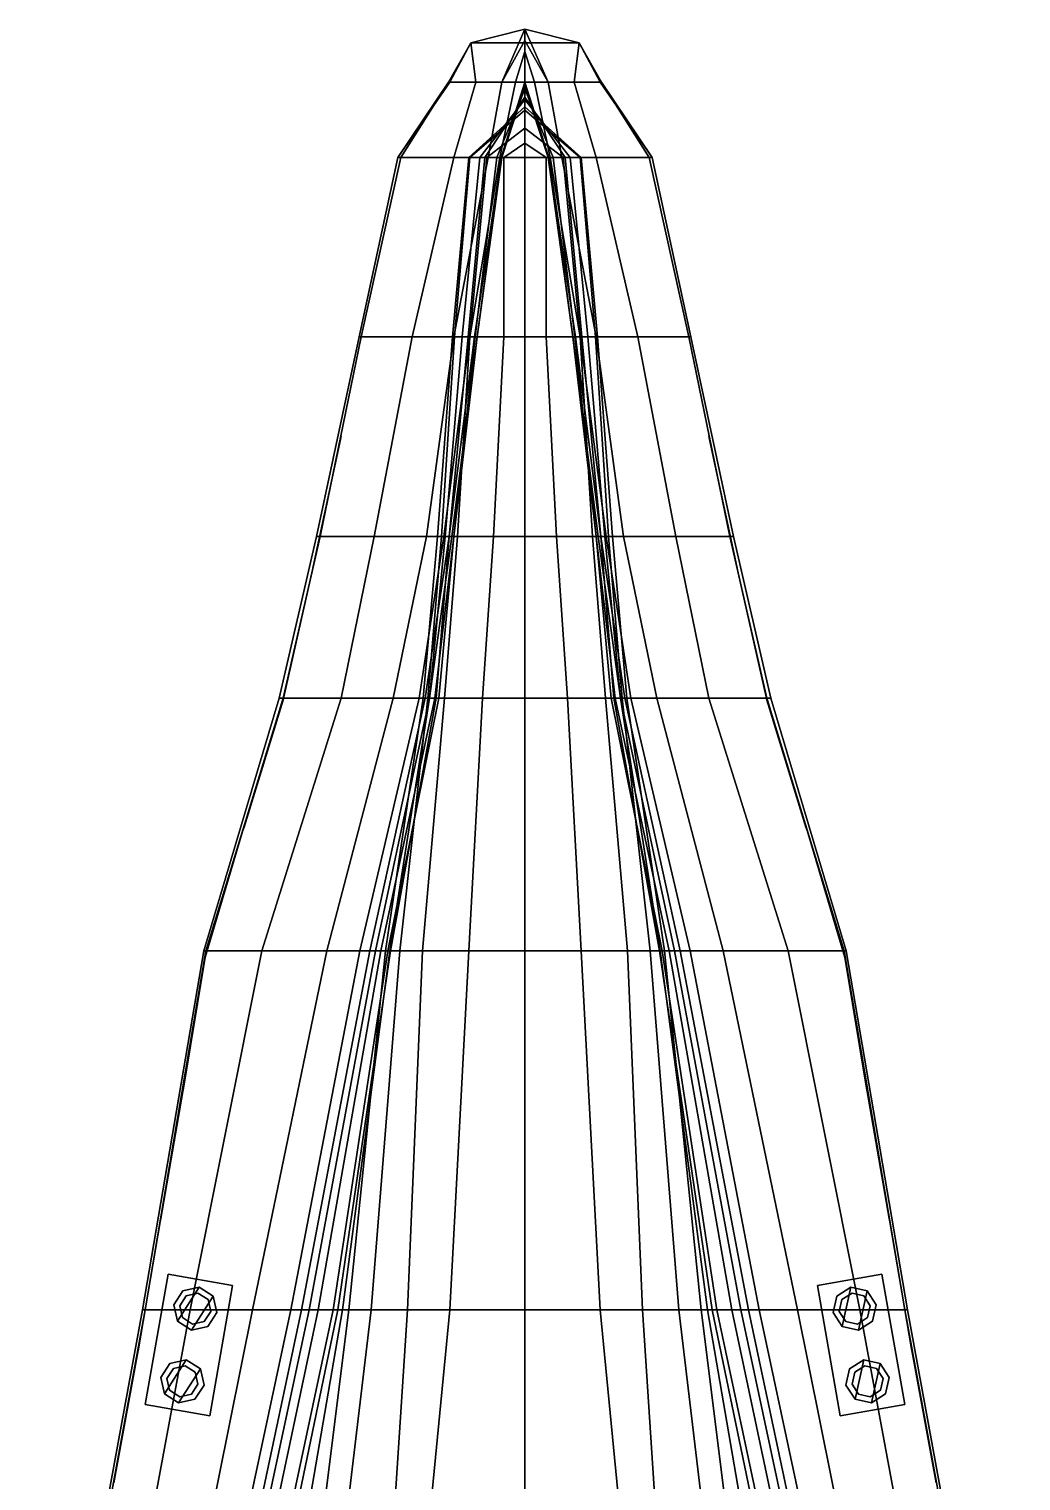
# Model space of a CAD drawing. Extents: x -12 to 12, y -95 to 93.
# Drawn here: x -7.26 to 7.26, y 71.61 to 92.88 of the extents above; entities that cross this region are included whole.
import ezdxf

# ---------------------------------------------------------------- set-up
doc = ezdxf.new("R2010")
doc.units = 0
doc.layers.get('0').update_dxf_attribs({"linetype": 'CONTINUOUS'})
doc.layers.add('RAILINGS', color=6, linetype='CONTINUOUS')
doc.layers.add('SUPERSCTUCTURE', color=3, linetype='CONTINUOUS')

msp = doc.modelspace()

# ---------------------------------------------------------------- linework, layer by layer
for points in [[(-0.34, 92.1, 4.81), (-0.72, 92.1, 6.31), (-0.792, 92.68, 7.14), (0, 92.88, 7.14)], [(0, 92.88, 7.14), (-0.792, 92.68, 7.14), (-0.792, 92.68, 7.32), (0, 92.88, 7.32)], [(0, 92.88, 7.14), (0, 92.71, 4.81), (-0.34, 92.1, 4.81), (0, 92.88, 7.14)], [(0, 92.88, 7.14), (0.34, 92.1, 4.81), (0, 92.71, 4.81), (0, 92.88, 7.14)], [(0.72, 92.1, 6.31), (0.34, 92.1, 4.81), (0, 92.88, 7.14), (0.792, 92.68, 7.14)], [(0.792, 92.68, 7.14), (0, 92.88, 7.14), (0, 92.88, 7.32), (0.792, 92.68, 7.32)], [(-0.792, 92.68, 7.14), (-1.1, 92.1, 7.14), (-1.12, 92.1, 7.32), (-0.792, 92.68, 7.32)], [(-0.72, 92.1, 6.31), (-0.72, 92.1, 6.31), (-1.1, 92.1, 7.14), (-0.792, 92.68, 7.14)], [(0, 92.71, 4.81), (0, 92.55, 3.35), (-0.14, 92.1, 3.35), (-0.34, 92.1, 4.81)], [(0, 92.55, 3.35), (0, 92.1, 1.21), (0, 92.1, 1.21), (-0.14, 92.1, 3.35)], [(0.34, 92.1, 4.81), (0.14, 92.1, 3.35), (0, 92.55, 3.35), (0, 92.71, 4.81)], [(0.14, 92.1, 3.35), (0, 92.1, 1.21), (0, 92.1, 1.21), (0, 92.55, 3.35)], [(0.72, 92.1, 6.31), (0.72, 92.1, 6.31), (0.792, 92.68, 7.14), (1.1, 92.1, 7.14)], [(1.1, 92.1, 7.14), (0.792, 92.68, 7.14), (0.792, 92.68, 7.32), (1.12, 92.1, 7.32)], [(-1.1, 92.1, 7.14), (-0.72, 92.1, 6.31), (-1.04, 91, 5.08), (-1.86, 91, 7.08)], [(-1.12, 92.1, 7.32), (-1.12, 92.1, 7.32), (-1.86, 91, 7.14), (-1.82, 91, 7.19)], [(-1.12, 92.1, 7.32), (-1.1, 92.1, 7.14), (-1.86, 91, 7.08), (-1.86, 91, 7.14)], [(-0.72, 92.1, 6.31), (-0.34, 92.1, 4.81), (-0.54, 91, 2.42), (-1.04, 91, 5.08)], [(-0.34, 92.1, 4.81), (-0.14, 92.1, 3.35), (-0.37, 91, 0.7), (-0.54, 91, 2.42)], [(-0.14, 92.1, 3.35), (0, 92.1, 1.21), (-0.35, 91, -0.06), (-0.37, 91, 0.7)], [(0, 92.1, 1.21), (0, 92.05, -0.58), (-0.35, 91, -0.58), (-0.35, 91, -0.06)], [(0.37, 91, 0.7), (0.35, 91, -0.06), (0, 92.1, 1.21), (0.14, 92.1, 3.35)], [(0.35, 91, -0.06), (0.35, 91, -0.58), (0, 92.05, -0.58), (0, 92.1, 1.21)], [(0.54, 91, 2.42), (0.37, 91, 0.7), (0.14, 92.1, 3.35), (0.34, 92.1, 4.81)], [(1.04, 91, 5.08), (0.54, 91, 2.42), (0.34, 92.1, 4.81), (0.72, 92.1, 6.31)], [(1.86, 91, 7.08), (1.04, 91, 5.08), (0.72, 92.1, 6.31), (1.1, 92.1, 7.14)], [(1.86, 91, 7.14), (1.86, 91, 7.08), (1.1, 92.1, 7.14), (1.12, 92.1, 7.32)], [(1.82, 91, 7.19), (1.86, 91, 7.14), (1.12, 92.1, 7.32)], [(0, 91.88, -4.39), (0, 91.85, -4.7), (-0.66, 91, -4.7), (-0.59, 91, -4.39)], [(0, 92, -2.68), (0, 91.88, -4.39), (-0.59, 91, -4.39), (-0.41, 91, -2.68)], [(0, 92.03, -1.35), (0, 92, -2.68), (-0.41, 91, -2.68), (-0.34, 91, -1.35)], [(0, 92.05, -0.58), (0, 92.03, -1.35), (-0.34, 91, -1.35), (-0.35, 91, -0.58)], [(0.35, 91, -0.58), (0.34, 91, -1.35), (0, 92.03, -1.35), (0, 92.05, -0.58)], [(0.34, 91, -1.35), (0.41, 91, -2.68), (0, 92, -2.68), (0, 92.03, -1.35)], [(0.41, 91, -2.68), (0.59, 91, -4.39), (0, 91.88, -4.39), (0, 92, -2.68)], [(0.59, 91, -4.39), (0.66, 91, -4.7), (0, 91.85, -4.7), (0, 91.88, -4.39)], [(0, 91.85, -4.7), (0, 91.74, -5.79), (-0.82, 91, -5.79), (-0.66, 91, -4.7)], [(0, 91.74, -5.79), (0, 91.69, -6.14), (-0.81, 91, -6.14), (-0.82, 91, -5.79)], [(0, 91.69, -6.14), (0, 91.43, -6.59), (-0.56, 91, -6.59), (-0.81, 91, -6.14)], [(0.66, 91, -4.7), (0.82, 91, -5.79), (0, 91.74, -5.79), (0, 91.85, -4.7)], [(0.82, 91, -5.79), (0.81, 91, -6.14), (0, 91.69, -6.14), (0, 91.74, -5.79)], [(0.81, 91, -6.14), (0.56, 91, -6.59), (0, 91.43, -6.59), (0, 91.69, -6.14)], [(0, 91.43, -6.59), (0, 91.21, -6.83), (-0.31, 91, -6.83), (-0.56, 91, -6.59)], [(0.56, 91, -6.59), (0.31, 91, -6.83), (0, 91.21, -6.83), (0, 91.43, -6.59)], [(0, 91, -6.99), (-0.31, 91, -6.83), (0, 91.21, -6.83), (0, 91, -6.99)], [(0, 91, -6.99), (0, 91.21, -6.83), (0.31, 91, -6.83), (0, 91, -6.99)], [(-1.86, 91, 7.14), (-1.86, 91, 7.08), (-2.43, 88.37, 6.87), (-2.43, 88.37, 7.04)], [(-1.82, 91, 7.19), (-1.86, 91, 7.14), (-2.43, 88.37, 7.04), (-2.4, 88.37, 7.11)], [(-1.86, 91, 7.08), (-1.04, 91, 5.08), (-1.65, 88.37, 5.08), (-2.43, 88.37, 6.87)], [(-1.04, 91, 5.08), (-0.54, 91, 2.42), (-1.04, 88.37, 2.42), (-1.65, 88.37, 5.08)], [(-0.82, 91, -5.79), (-0.81, 91, -6.14), (-1.03, 88.37, -6.14), (-1.06, 88.37, -5.79)], [(-0.66, 91, -4.7), (-0.82, 91, -5.79), (-1.06, 88.37, -5.79), (-0.92, 88.37, -4.7)], [(-0.54, 91, 2.42), (-0.37, 91, 0.7), (-0.81, 88.37, 0.7), (-1.04, 88.37, 2.42)], [(-0.81, 91, -6.14), (-0.56, 91, -6.59), (-0.81, 88.37, -6.59), (-1.03, 88.37, -6.14)], [(-0.59, 91, -4.39), (-0.66, 91, -4.7), (-0.92, 88.37, -4.7), (-0.83, 88.37, -4.39)], [(-0.41, 91, -2.68), (-0.59, 91, -4.39), (-0.83, 88.37, -4.39), (-0.73, 88.37, -2.68)], [(-0.37, 91, 0.7), (-0.35, 91, -0.06), (-0.74, 88.37, -0.06), (-0.81, 88.37, 0.7)], [(-0.56, 91, -6.59), (-0.31, 91, -6.83), (-0.31, 88.37, -7.02), (-0.81, 88.37, -6.59)], [(-0.35, 91, -0.06), (-0.35, 91, -0.58), (-0.7, 88.37, -0.58), (-0.74, 88.37, -0.06)], [(-0.34, 91, -1.35), (-0.41, 91, -2.68), (-0.73, 88.37, -2.68), (-0.7, 88.37, -1.35)], [(-0.35, 91, -0.58), (-0.34, 91, -1.35), (-0.7, 88.37, -1.35), (-0.7, 88.37, -0.58)], [(0, 88.37, -7.11), (-0.31, 88.37, -7.02), (-0.31, 91, -6.83), (0, 91, -6.99)], [(0, 91, -6.99), (0.31, 91, -6.83), (0.31, 88.37, -7.02), (0, 88.37, -7.11)], [(0.81, 88.37, -6.59), (0.31, 88.37, -7.02), (0.31, 91, -6.83), (0.56, 91, -6.59)], [(0.7, 88.37, -0.58), (0.7, 88.37, -1.35), (0.34, 91, -1.35), (0.35, 91, -0.58)], [(0.7, 88.37, -1.35), (0.73, 88.37, -2.68), (0.41, 91, -2.68), (0.34, 91, -1.35)], [(0.74, 88.37, -0.06), (0.7, 88.37, -0.58), (0.35, 91, -0.58), (0.35, 91, -0.06)], [(0.81, 88.37, 0.7), (0.74, 88.37, -0.06), (0.35, 91, -0.06), (0.37, 91, 0.7)], [(1.04, 88.37, 2.42), (0.81, 88.37, 0.7), (0.37, 91, 0.7), (0.54, 91, 2.42)], [(0.73, 88.37, -2.68), (0.83, 88.37, -4.39), (0.59, 91, -4.39), (0.41, 91, -2.68)], [(1.65, 88.37, 5.08), (1.04, 88.37, 2.42), (0.54, 91, 2.42), (1.04, 91, 5.08)], [(1.03, 88.37, -6.14), (0.81, 88.37, -6.59), (0.56, 91, -6.59), (0.81, 91, -6.14)], [(0.83, 88.37, -4.39), (0.92, 88.37, -4.7), (0.66, 91, -4.7), (0.59, 91, -4.39)], [(0.92, 88.37, -4.7), (1.06, 88.37, -5.79), (0.82, 91, -5.79), (0.66, 91, -4.7)], [(1.06, 88.37, -5.79), (1.03, 88.37, -6.14), (0.81, 91, -6.14), (0.82, 91, -5.79)], [(2.43, 88.37, 6.87), (1.65, 88.37, 5.08), (1.04, 91, 5.08), (1.86, 91, 7.08)], [(2.4, 88.37, 7.11), (2.43, 88.37, 7.04), (1.86, 91, 7.14), (1.82, 91, 7.19)], [(2.43, 88.37, 7.04), (2.43, 88.37, 6.87), (1.86, 91, 7.08), (1.86, 91, 7.14)], [(-2.4, 88.37, 7.11), (-2.43, 88.37, 7.04), (-3.05, 85.45, 6.84), (-3, 85.45, 6.99)], [(-2.43, 88.37, 7.04), (-2.43, 88.37, 6.87), (-3.05, 85.45, 6.73), (-3.05, 85.45, 6.84)], [(-2.43, 88.37, 6.87), (-1.65, 88.37, 5.08), (-2.21, 85.45, 5.08), (-3.05, 85.45, 6.73)], [(-1.65, 88.37, 5.08), (-1.04, 88.37, 2.42), (-1.44, 85.45, 2.42), (-2.21, 85.45, 5.08)], [(-1.04, 88.37, 2.42), (-0.81, 88.37, 0.7), (-1.19, 85.45, 0.7), (-1.44, 85.45, 2.42)], [(-1.06, 88.37, -5.79), (-1.03, 88.37, -6.14), (-1.22, 85.45, -6.14), (-1.28, 85.45, -5.79)], [(-0.92, 88.37, -4.7), (-1.06, 88.37, -5.79), (-1.28, 85.45, -5.79), (-1.17, 85.45, -4.7)], [(-1.03, 88.37, -6.14), (-0.81, 88.37, -6.59), (-0.99, 85.45, -6.59), (-1.22, 85.45, -6.14)], [(-0.81, 88.37, 0.7), (-0.74, 88.37, -0.06), (-1.11, 85.45, -0.06), (-1.19, 85.45, 0.7)], [(-0.83, 88.37, -4.39), (-0.92, 88.37, -4.7), (-1.17, 85.45, -4.7), (-1.11, 85.45, -4.39)], [(-0.74, 88.37, -0.06), (-0.7, 88.37, -0.58), (-1.07, 85.45, -0.58), (-1.11, 85.45, -0.06)], [(-0.73, 88.37, -2.68), (-0.83, 88.37, -4.39), (-1.11, 85.45, -4.39), (-1.04, 85.45, -2.68)], [(-0.7, 88.37, -0.58), (-0.7, 88.37, -1.35), (-1.04, 85.45, -1.35), (-1.07, 85.45, -0.58)], [(-0.7, 88.37, -1.35), (-0.73, 88.37, -2.68), (-1.04, 85.45, -2.68), (-1.04, 85.45, -1.35)], [(-0.81, 88.37, -6.59), (-0.31, 88.37, -7.02), (-0.46, 85.45, -7.02), (-0.99, 85.45, -6.59)], [(0, 85.45, -7.11), (-0.46, 85.45, -7.02), (-0.31, 88.37, -7.02), (0, 88.37, -7.11)], [(0, 88.37, -7.11), (0.31, 88.37, -7.02), (0.46, 85.45, -7.02), (0, 85.45, -7.11)], [(0.99, 85.45, -6.59), (0.46, 85.45, -7.02), (0.31, 88.37, -7.02), (0.81, 88.37, -6.59)], [(1.11, 85.45, -0.06), (1.07, 85.45, -0.58), (0.7, 88.37, -0.58), (0.74, 88.37, -0.06)], [(1.07, 85.45, -0.58), (1.04, 85.45, -1.35), (0.7, 88.37, -1.35), (0.7, 88.37, -0.58)], [(1.04, 85.45, -1.35), (1.04, 85.45, -2.68), (0.73, 88.37, -2.68), (0.7, 88.37, -1.35)], [(1.04, 85.45, -2.68), (1.11, 85.45, -4.39), (0.83, 88.37, -4.39), (0.73, 88.37, -2.68)], [(1.19, 85.45, 0.7), (1.11, 85.45, -0.06), (0.74, 88.37, -0.06), (0.81, 88.37, 0.7)], [(1.44, 85.45, 2.42), (1.19, 85.45, 0.7), (0.81, 88.37, 0.7), (1.04, 88.37, 2.42)], [(1.22, 85.45, -6.14), (0.99, 85.45, -6.59), (0.81, 88.37, -6.59), (1.03, 88.37, -6.14)], [(1.11, 85.45, -4.39), (1.17, 85.45, -4.7), (0.92, 88.37, -4.7), (0.83, 88.37, -4.39)], [(1.17, 85.45, -4.7), (1.28, 85.45, -5.79), (1.06, 88.37, -5.79), (0.92, 88.37, -4.7)], [(1.28, 85.45, -5.79), (1.22, 85.45, -6.14), (1.03, 88.37, -6.14), (1.06, 88.37, -5.79)], [(2.21, 85.45, 5.08), (1.44, 85.45, 2.42), (1.04, 88.37, 2.42), (1.65, 88.37, 5.08)], [(3.05, 85.45, 6.73), (2.21, 85.45, 5.08), (1.65, 88.37, 5.08), (2.43, 88.37, 6.87)], [(3, 85.45, 6.99), (3.05, 85.45, 6.84), (2.43, 88.37, 7.04), (2.4, 88.37, 7.11)], [(3.05, 85.45, 6.84), (3.05, 85.45, 6.73), (2.43, 88.37, 6.87), (2.43, 88.37, 7.04)], [(-3.05, 85.45, 6.73), (-2.21, 85.45, 5.08), (-2.69, 83.08, 4.94), (-3.6, 83.08, 6.73)], [(-3.05, 85.45, 6.84), (-3.05, 85.45, 6.73), (-3.6, 83.08, 6.73), (-3.6, 83.08, 6.84)], [(-3, 85.45, 6.99), (-3.05, 85.45, 6.84), (-3.6, 83.08, 6.84), (-3.54, 83.08, 6.9)], [(-2.21, 85.45, 5.08), (-1.44, 85.45, 2.42), (-1.93, 83.08, 2.42), (-2.69, 83.08, 4.94)], [(-1.44, 85.45, 2.42), (-1.19, 85.45, 0.7), (-1.55, 83.08, 0.7), (-1.93, 83.08, 2.42)], [(-1.19, 85.45, 0.7), (-1.11, 85.45, -0.06), (-1.46, 83.08, -0.06), (-1.55, 83.08, 0.7)], [(-1.28, 85.45, -5.79), (-1.22, 85.45, -6.14), (-1.42, 83.08, -6.14), (-1.49, 83.08, -5.79)], [(-1.17, 85.45, -4.7), (-1.28, 85.45, -5.79), (-1.49, 83.08, -5.79), (-1.4, 83.08, -4.7)], [(-1.11, 85.45, -0.06), (-1.07, 85.45, -0.58), (-1.4, 83.08, -0.58), (-1.46, 83.08, -0.06)], [(-1.22, 85.45, -6.14), (-0.99, 85.45, -6.59), (-1.18, 83.08, -6.59), (-1.42, 83.08, -6.14)], [(-1.07, 85.45, -0.58), (-1.04, 85.45, -1.35), (-1.32, 83.08, -1.35), (-1.4, 83.08, -0.58)], [(-1.11, 85.45, -4.39), (-1.17, 85.45, -4.7), (-1.4, 83.08, -4.7), (-1.3, 83.08, -4.39)], [(-1.04, 85.45, -1.35), (-1.04, 85.45, -2.68), (-1.26, 83.08, -2.68), (-1.32, 83.08, -1.35)], [(-1.04, 85.45, -2.68), (-1.11, 85.45, -4.39), (-1.3, 83.08, -4.39), (-1.26, 83.08, -2.68)], [(-0.99, 85.45, -6.59), (-0.46, 85.45, -7.02), (-0.62, 83.08, -7.02), (-1.18, 83.08, -6.59)], [(0, 83.08, -7.11), (-0.62, 83.08, -7.02), (-0.46, 85.45, -7.02), (0, 85.45, -7.11)], [(0, 85.45, -7.11), (0.46, 85.45, -7.02), (0.62, 83.08, -7.02), (0, 83.08, -7.11)], [(1.18, 83.08, -6.59), (0.62, 83.08, -7.02), (0.46, 85.45, -7.02), (0.99, 85.45, -6.59)], [(1.42, 83.08, -6.14), (1.18, 83.08, -6.59), (0.99, 85.45, -6.59), (1.22, 85.45, -6.14)], [(1.4, 83.08, -0.58), (1.32, 83.08, -1.35), (1.04, 85.45, -1.35), (1.07, 85.45, -0.58)], [(1.26, 83.08, -2.68), (1.3, 83.08, -4.39), (1.11, 85.45, -4.39), (1.04, 85.45, -2.68)], [(1.32, 83.08, -1.35), (1.26, 83.08, -2.68), (1.04, 85.45, -2.68), (1.04, 85.45, -1.35)], [(1.46, 83.08, -0.06), (1.4, 83.08, -0.58), (1.07, 85.45, -0.58), (1.11, 85.45, -0.06)], [(1.55, 83.08, 0.7), (1.46, 83.08, -0.06), (1.11, 85.45, -0.06), (1.19, 85.45, 0.7)], [(1.3, 83.08, -4.39), (1.4, 83.08, -4.7), (1.17, 85.45, -4.7), (1.11, 85.45, -4.39)], [(1.4, 83.08, -4.7), (1.49, 83.08, -5.79), (1.28, 85.45, -5.79), (1.17, 85.45, -4.7)], [(1.93, 83.08, 2.42), (1.55, 83.08, 0.7), (1.19, 85.45, 0.7), (1.44, 85.45, 2.42)], [(1.49, 83.08, -5.79), (1.42, 83.08, -6.14), (1.22, 85.45, -6.14), (1.28, 85.45, -5.79)], [(2.69, 83.08, 4.94), (1.93, 83.08, 2.42), (1.44, 85.45, 2.42), (2.21, 85.45, 5.08)], [(3.6, 83.08, 6.73), (2.69, 83.08, 4.94), (2.21, 85.45, 5.08), (3.05, 85.45, 6.73)], [(3.54, 83.08, 6.9), (3.6, 83.08, 6.84), (3.05, 85.45, 6.84), (3, 85.45, 6.99)], [(3.6, 83.08, 6.84), (3.6, 83.08, 6.73), (3.05, 85.45, 6.73), (3.05, 85.45, 6.84)], [(-3.6, 83.08, 6.73), (-2.69, 83.08, 4.94), (-3.85, 79.38, 4.94), (-4.7, 79.38, 6.56)], [(-3.6, 83.08, 6.84), (-3.6, 83.08, 6.73), (-4.7, 79.38, 6.56), (-4.7, 79.38, 6.62)], [(-3.54, 83.08, 6.9), (-3.6, 83.08, 6.84), (-4.7, 79.38, 6.62), (-4.67, 79.38, 6.71)], [(-2.69, 83.08, 4.94), (-1.93, 83.08, 2.42), (-2.9, 79.38, 2.42), (-3.85, 79.38, 4.94)], [(-1.93, 83.08, 2.42), (-1.55, 83.08, 0.7), (-2.42, 79.38, 0.7), (-2.9, 79.38, 2.42)], [(-1.55, 83.08, 0.7), (-1.46, 83.08, -0.06), (-2.27, 79.38, -0.06), (-2.42, 79.38, 0.7)], [(-1.46, 83.08, -0.06), (-1.4, 83.08, -0.58), (-2.19, 79.38, -0.58), (-2.27, 79.38, -0.06)], [(-1.4, 83.08, -0.58), (-1.32, 83.08, -1.35), (-2.11, 79.38, -1.35), (-2.19, 79.38, -0.58)], [(-1.32, 83.08, -1.35), (-1.26, 83.08, -2.68), (-2.01, 79.38, -2.68), (-2.11, 79.38, -1.35)], [(-1.49, 83.08, -5.79), (-1.42, 83.08, -6.14), (-1.83, 79.38, -6.14), (-2.04, 79.38, -5.41)], [(-1.4, 83.08, -4.7), (-1.49, 83.08, -5.79), (-2.04, 79.38, -5.41), (-1.98, 79.38, -4.7)], [(-1.26, 83.08, -2.68), (-1.3, 83.08, -4.39), (-1.97, 79.38, -3.56), (-2.01, 79.38, -2.68)], [(-1.3, 83.08, -4.39), (-1.4, 83.08, -4.7), (-1.98, 79.38, -4.7), (-1.97, 79.38, -3.56)], [(-1.42, 83.08, -6.14), (-1.18, 83.08, -6.59), (-1.5, 79.38, -6.59), (-1.83, 79.38, -6.14)], [(-1.18, 83.08, -6.59), (-0.62, 83.08, -7.02), (-0.82, 79.38, -7.06), (-1.5, 79.38, -6.59)], [(0, 79.38, -7.11), (-0.82, 79.38, -7.06), (-0.62, 83.08, -7.02), (0, 83.08, -7.11)], [(0, 83.08, -7.11), (0.62, 83.08, -7.02), (0.82, 79.38, -7.06), (0, 79.38, -7.11)], [(1.5, 79.38, -6.59), (0.82, 79.38, -7.06), (0.62, 83.08, -7.02), (1.18, 83.08, -6.59)], [(1.83, 79.38, -6.14), (1.5, 79.38, -6.59), (1.18, 83.08, -6.59), (1.42, 83.08, -6.14)], [(2.01, 79.38, -2.68), (1.97, 79.38, -3.56), (1.3, 83.08, -4.39), (1.26, 83.08, -2.68)], [(2.11, 79.38, -1.35), (2.01, 79.38, -2.68), (1.26, 83.08, -2.68), (1.32, 83.08, -1.35)], [(1.97, 79.38, -3.56), (1.98, 79.38, -4.7), (1.4, 83.08, -4.7), (1.3, 83.08, -4.39)], [(2.19, 79.38, -0.58), (2.11, 79.38, -1.35), (1.32, 83.08, -1.35), (1.4, 83.08, -0.58)], [(2.27, 79.38, -0.06), (2.19, 79.38, -0.58), (1.4, 83.08, -0.58), (1.46, 83.08, -0.06)], [(1.98, 79.38, -4.7), (2.04, 79.38, -5.41), (1.49, 83.08, -5.79), (1.4, 83.08, -4.7)], [(2.04, 79.38, -5.41), (1.83, 79.38, -6.14), (1.42, 83.08, -6.14), (1.49, 83.08, -5.79)], [(2.42, 79.38, 0.7), (2.27, 79.38, -0.06), (1.46, 83.08, -0.06), (1.55, 83.08, 0.7)], [(2.9, 79.38, 2.42), (2.42, 79.38, 0.7), (1.55, 83.08, 0.7), (1.93, 83.08, 2.42)], [(3.85, 79.38, 4.94), (2.9, 79.38, 2.42), (1.93, 83.08, 2.42), (2.69, 83.08, 4.94)], [(4.7, 79.38, 6.56), (3.85, 79.38, 4.94), (2.69, 83.08, 4.94), (3.6, 83.08, 6.73)], [(4.67, 79.38, 6.71), (4.7, 79.38, 6.62), (3.6, 83.08, 6.84), (3.54, 83.08, 6.9)], [(4.7, 79.38, 6.62), (4.7, 79.38, 6.56), (3.6, 83.08, 6.73), (3.6, 83.08, 6.84)], [(-4.7, 79.38, 6.62), (-4.7, 79.38, 6.56), (-5.6, 74.12, 6.38), (-5.6, 74.12, 6.52)], [(-4.67, 79.38, 6.71), (-4.7, 79.38, 6.62), (-5.6, 74.12, 6.52), (-5.56, 74.12, 6.59)], [(-4.7, 79.38, 6.56), (-3.85, 79.38, 4.94), (-4.9, 74.12, 4.94), (-5.6, 74.12, 6.38)], [(-3.85, 79.38, 4.94), (-2.9, 79.38, 2.42), (-3.99, 74.12, 2.42), (-4.9, 74.12, 4.94)], [(-2.9, 79.38, 2.42), (-2.42, 79.38, 0.7), (-3.43, 74.12, 0.7), (-3.99, 74.12, 2.42)], [(-2.42, 79.38, 0.7), (-2.27, 79.38, -0.06), (-3.27, 74.12, -0.06), (-3.43, 74.12, 0.7)], [(-2.27, 79.38, -0.06), (-2.19, 79.38, -0.58), (-3.16, 74.12, -0.58), (-3.27, 74.12, -0.06)], [(-2.19, 79.38, -0.58), (-2.11, 79.38, -1.35), (-3.03, 74.12, -1.35), (-3.16, 74.12, -0.58)], [(-2.11, 79.38, -1.35), (-2.01, 79.38, -2.68), (-2.81, 74.12, -2.68), (-3.03, 74.12, -1.35)], [(-2.01, 79.38, -2.68), (-1.97, 79.38, -3.56), (-2.74, 74.12, -3.56), (-2.81, 74.12, -2.68)], [(-1.97, 79.38, -3.56), (-1.98, 79.38, -4.7), (-2.67, 74.12, -4.7), (-2.74, 74.12, -3.56)], [(-1.98, 79.38, -4.7), (-2.04, 79.38, -5.41), (-2.58, 74.12, -5.31), (-2.67, 74.12, -4.7)], [(-2.04, 79.38, -5.41), (-1.83, 79.38, -6.14), (-2.25, 74.12, -6.14), (-2.58, 74.12, -5.31)], [(-1.83, 79.38, -6.14), (-1.5, 79.38, -6.59), (-1.72, 74.12, -6.74), (-2.25, 74.12, -6.14)], [(-1.5, 79.38, -6.59), (-0.82, 79.38, -7.06), (-1.1, 74.12, -7.06), (-1.72, 74.12, -6.74)], [(0, 74.12, -7.11), (-1.1, 74.12, -7.06), (-0.82, 79.38, -7.06), (0, 79.38, -7.11)], [(0, 79.38, -7.11), (0.82, 79.38, -7.06), (1.1, 74.12, -7.06), (0, 74.12, -7.11)], [(1.72, 74.12, -6.74), (1.1, 74.12, -7.06), (0.82, 79.38, -7.06), (1.5, 79.38, -6.59)], [(2.25, 74.12, -6.14), (1.72, 74.12, -6.74), (1.5, 79.38, -6.59), (1.83, 79.38, -6.14)], [(2.58, 74.12, -5.31), (2.25, 74.12, -6.14), (1.83, 79.38, -6.14), (2.04, 79.38, -5.41)], [(2.81, 74.12, -2.68), (2.74, 74.12, -3.56), (1.97, 79.38, -3.56), (2.01, 79.38, -2.68)], [(2.74, 74.12, -3.56), (2.67, 74.12, -4.7), (1.98, 79.38, -4.7), (1.97, 79.38, -3.56)], [(2.67, 74.12, -4.7), (2.58, 74.12, -5.31), (2.04, 79.38, -5.41), (1.98, 79.38, -4.7)], [(3.03, 74.12, -1.35), (2.81, 74.12, -2.68), (2.01, 79.38, -2.68), (2.11, 79.38, -1.35)], [(3.16, 74.12, -0.58), (3.03, 74.12, -1.35), (2.11, 79.38, -1.35), (2.19, 79.38, -0.58)], [(3.27, 74.12, -0.06), (3.16, 74.12, -0.58), (2.19, 79.38, -0.58), (2.27, 79.38, -0.06)], [(3.43, 74.12, 0.7), (3.27, 74.12, -0.06), (2.27, 79.38, -0.06), (2.42, 79.38, 0.7)], [(3.99, 74.12, 2.42), (3.43, 74.12, 0.7), (2.42, 79.38, 0.7), (2.9, 79.38, 2.42)], [(4.9, 74.12, 4.94), (3.99, 74.12, 2.42), (2.9, 79.38, 2.42), (3.85, 79.38, 4.94)], [(5.6, 74.12, 6.38), (4.9, 74.12, 4.94), (3.85, 79.38, 4.94), (4.7, 79.38, 6.56)], [(5.56, 74.12, 6.59), (5.6, 74.12, 6.52), (4.7, 79.38, 6.62), (4.67, 79.38, 6.71)], [(5.6, 74.12, 6.52), (5.6, 74.12, 6.38), (4.7, 79.38, 6.56), (4.7, 79.38, 6.62)], [(-5.225, 74.646, 6.65), (-5.225, 74.646, 6.55), (-5.562, 72.735, 6.55), (-5.562, 72.735, 6.65)], [(-4.616, 72.568, 6.65), (-4.28, 74.479, 6.65), (-5.225, 74.646, 6.65), (-5.562, 72.735, 6.65)], [(-4.28, 74.479, 6.65), (-4.28, 74.479, 6.55), (-5.225, 74.646, 6.55), (-5.225, 74.646, 6.65)], [(5.225, 74.646, 6.65), (5.225, 74.646, 6.55), (4.28, 74.479, 6.55), (4.28, 74.479, 6.65)], [(5.562, 72.735, 6.65), (5.225, 74.646, 6.65), (4.28, 74.479, 6.65), (4.616, 72.568, 6.65)], [(5.562, 72.735, 6.55), (5.225, 74.646, 6.55), (5.225, 74.646, 6.65), (5.562, 72.735, 6.65)], [(-5.01, 74.401, 7.23), (-5.142, 74.194, 7.23), (-5.089, 73.955, 7.23), (-4.771, 74.454, 7.23)], [(-4.771, 74.454, 7.23), (-5.089, 73.955, 7.23), (-4.882, 73.824, 7.23), (-4.565, 74.322, 7.23)], [(-4.771, 74.454, 7.13), (-5.01, 74.401, 7.13), (-5.01, 74.401, 7.23), (-4.771, 74.454, 7.23)], [(-4.565, 74.322, 7.13), (-4.771, 74.454, 7.13), (-4.771, 74.454, 7.23), (-4.565, 74.322, 7.23)], [(-4.616, 72.568, 6.55), (-4.28, 74.479, 6.55), (-4.28, 74.479, 6.65), (-4.616, 72.568, 6.65)], [(4.28, 74.479, 6.65), (4.28, 74.479, 6.55), (4.616, 72.568, 6.55), (4.616, 72.568, 6.65)], [(4.565, 74.322, 7.23), (4.512, 74.083, 7.23), (4.643, 73.877, 7.23), (4.771, 74.454, 7.23)], [(4.771, 74.454, 7.13), (4.565, 74.322, 7.13), (4.565, 74.322, 7.23), (4.771, 74.454, 7.23)], [(4.771, 74.454, 7.23), (4.643, 73.877, 7.23), (4.882, 73.824, 7.23), (5.01, 74.401, 7.23)], [(5.01, 74.401, 7.13), (4.771, 74.454, 7.13), (4.771, 74.454, 7.23), (5.01, 74.401, 7.23)], [(-5.01, 74.401, 7.13), (-5.142, 74.194, 7.13), (-5.142, 74.194, 7.23), (-5.01, 74.401, 7.23)], [(-4.959, 74.327, 6.65), (-5.053, 74.179, 6.65), (-5.053, 74.179, 7.13), (-4.959, 74.327, 7.13)], [(-4.787, 74.365, 6.65), (-4.959, 74.327, 6.65), (-4.959, 74.327, 7.13), (-4.787, 74.365, 7.13)], [(-4.565, 74.322, 7.23), (-4.882, 73.824, 7.23), (-4.643, 73.877, 7.23), (-4.512, 74.083, 7.23)], [(-4.638, 74.271, 6.65), (-4.787, 74.365, 6.65), (-4.787, 74.365, 7.13), (-4.638, 74.271, 7.13)], [(-4.6, 74.099, 6.65), (-4.638, 74.271, 6.65), (-4.638, 74.271, 7.13), (-4.6, 74.099, 7.13)], [(-4.512, 74.083, 7.13), (-4.565, 74.322, 7.13), (-4.565, 74.322, 7.23), (-4.512, 74.083, 7.23)], [(4.565, 74.322, 7.13), (4.512, 74.083, 7.13), (4.512, 74.083, 7.23), (4.565, 74.322, 7.23)], [(4.638, 74.271, 6.65), (4.6, 74.099, 6.65), (4.6, 74.099, 7.13), (4.638, 74.271, 7.13)], [(4.787, 74.365, 6.65), (4.638, 74.271, 6.65), (4.638, 74.271, 7.13), (4.787, 74.365, 7.13)], [(4.959, 74.327, 6.65), (4.787, 74.365, 6.65), (4.787, 74.365, 7.13), (4.959, 74.327, 7.13)], [(5.01, 74.401, 7.23), (4.882, 73.824, 7.23), (5.089, 73.955, 7.23), (5.142, 74.194, 7.23)], [(5.053, 74.179, 6.65), (4.959, 74.327, 6.65), (4.959, 74.327, 7.13), (5.053, 74.179, 7.13)], [(5.142, 74.194, 7.13), (5.01, 74.401, 7.13), (5.01, 74.401, 7.23), (5.142, 74.194, 7.23)], [(-5.6, 74.12, 6.52), (-5.6, 74.12, 6.38), (-7.26, 65.07, 6.08), (-7.26, 65.07, 6.25)], [(-5.56, 74.12, 6.59), (-5.6, 74.12, 6.52), (-7.26, 65.07, 6.25), (-7.22, 65.07, 6.37)], [(-5.6, 74.12, 6.38), (-4.9, 74.12, 4.94), (-6.58, 65.07, 4.57), (-7.26, 65.07, 6.08)], [(-4.9, 74.12, 4.94), (-3.99, 74.12, 2.42), (-5.81, 65.07, 2.42), (-6.58, 65.07, 4.57)], [(-3.99, 74.12, 2.42), (-3.43, 74.12, 0.7), (-5.36, 65.07, 0.7), (-5.81, 65.07, 2.42)], [(-3.43, 74.12, 0.7), (-3.27, 74.12, -0.06), (-5.19, 65.07, -0.06), (-5.36, 65.07, 0.7)], [(-3.27, 74.12, -0.06), (-3.16, 74.12, -0.58), (-5.09, 65.07, -0.58), (-5.19, 65.07, -0.06)], [(-5.142, 74.194, 7.13), (-5.089, 73.955, 7.13), (-5.089, 73.955, 7.23), (-5.142, 74.194, 7.23)], [(-3.16, 74.12, -0.58), (-3.03, 74.12, -1.35), (-4.94, 65.07, -1.35), (-5.09, 65.07, -0.58)], [(-5.053, 74.179, 6.65), (-5.015, 74.007, 6.65), (-5.015, 74.007, 7.13), (-5.053, 74.179, 7.13)], [(-5.015, 74.007, 6.65), (-4.867, 73.912, 6.65), (-4.867, 73.912, 7.13), (-5.015, 74.007, 7.13)], [(-3.03, 74.12, -1.35), (-2.81, 74.12, -2.68), (-4.73, 65.07, -2.68), (-4.94, 65.07, -1.35)], [(-2.81, 74.12, -2.68), (-2.74, 74.12, -3.56), (-4.62, 65.07, -3.56), (-4.73, 65.07, -2.68)], [(-4.695, 73.95, 6.65), (-4.6, 74.099, 6.65), (-4.6, 74.099, 7.13), (-4.695, 73.95, 7.13)], [(-4.643, 73.877, 7.13), (-4.512, 74.083, 7.13), (-4.512, 74.083, 7.23), (-4.643, 73.877, 7.23)], [(-2.74, 74.12, -3.56), (-2.67, 74.12, -4.7), (-4.23, 65.07, -4.7), (-4.62, 65.07, -3.56)], [(-2.67, 74.12, -4.7), (-2.58, 74.12, -5.31), (-3.71, 65.07, -5.53), (-4.23, 65.07, -4.7)], [(-2.58, 74.12, -5.31), (-2.25, 74.12, -6.14), (-3.33, 65.07, -6.03), (-3.71, 65.07, -5.53)], [(-2.25, 74.12, -6.14), (-1.72, 74.12, -6.74), (-2.31, 65.07, -6.85), (-3.33, 65.07, -6.03)], [(-1.72, 74.12, -6.74), (-1.1, 74.12, -7.06), (-1.98, 65.07, -7.06), (-2.31, 65.07, -6.85)], [(0, 65.07, -7.11), (-1.98, 65.07, -7.06), (-1.1, 74.12, -7.06), (0, 74.12, -7.11)], [(0, 74.12, -7.11), (1.1, 74.12, -7.06), (1.98, 65.07, -7.06), (0, 65.07, -7.11)], [(2.31, 65.07, -6.85), (1.98, 65.07, -7.06), (1.1, 74.12, -7.06), (1.72, 74.12, -6.74)], [(3.33, 65.07, -6.03), (2.31, 65.07, -6.85), (1.72, 74.12, -6.74), (2.25, 74.12, -6.14)], [(3.71, 65.07, -5.53), (3.33, 65.07, -6.03), (2.25, 74.12, -6.14), (2.58, 74.12, -5.31)], [(4.23, 65.07, -4.7), (3.71, 65.07, -5.53), (2.58, 74.12, -5.31), (2.67, 74.12, -4.7)], [(4.62, 65.07, -3.56), (4.23, 65.07, -4.7), (2.67, 74.12, -4.7), (2.74, 74.12, -3.56)], [(4.73, 65.07, -2.68), (4.62, 65.07, -3.56), (2.74, 74.12, -3.56), (2.81, 74.12, -2.68)], [(4.94, 65.07, -1.35), (4.73, 65.07, -2.68), (2.81, 74.12, -2.68), (3.03, 74.12, -1.35)], [(5.09, 65.07, -0.58), (4.94, 65.07, -1.35), (3.03, 74.12, -1.35), (3.16, 74.12, -0.58)], [(5.19, 65.07, -0.06), (5.09, 65.07, -0.58), (3.16, 74.12, -0.58), (3.27, 74.12, -0.06)], [(5.36, 65.07, 0.7), (5.19, 65.07, -0.06), (3.27, 74.12, -0.06), (3.43, 74.12, 0.7)], [(5.81, 65.07, 2.42), (5.36, 65.07, 0.7), (3.43, 74.12, 0.7), (3.99, 74.12, 2.42)], [(6.58, 65.07, 4.57), (5.81, 65.07, 2.42), (3.99, 74.12, 2.42), (4.9, 74.12, 4.94)], [(4.512, 74.083, 7.13), (4.643, 73.877, 7.13), (4.643, 73.877, 7.23), (4.512, 74.083, 7.23)], [(4.6, 74.099, 6.65), (4.695, 73.95, 6.65), (4.695, 73.95, 7.13), (4.6, 74.099, 7.13)], [(4.867, 73.912, 6.65), (5.015, 74.007, 6.65), (5.015, 74.007, 7.13), (4.867, 73.912, 7.13)], [(7.26, 65.07, 6.08), (6.58, 65.07, 4.57), (4.9, 74.12, 4.94), (5.6, 74.12, 6.38)], [(5.015, 74.007, 6.65), (5.053, 74.179, 6.65), (5.053, 74.179, 7.13), (5.015, 74.007, 7.13)], [(5.089, 73.955, 7.13), (5.142, 74.194, 7.13), (5.142, 74.194, 7.23), (5.089, 73.955, 7.23)], [(7.22, 65.07, 6.37), (7.26, 65.07, 6.25), (5.6, 74.12, 6.52), (5.56, 74.12, 6.59)], [(7.26, 65.07, 6.25), (7.26, 65.07, 6.08), (5.6, 74.12, 6.38), (5.6, 74.12, 6.52)], [(-5.089, 73.955, 7.13), (-4.882, 73.824, 7.13), (-4.882, 73.824, 7.23), (-5.089, 73.955, 7.23)], [(-4.882, 73.824, 7.13), (-4.643, 73.877, 7.13), (-4.643, 73.877, 7.23), (-4.882, 73.824, 7.23)], [(-4.867, 73.912, 6.65), (-4.695, 73.95, 6.65), (-4.695, 73.95, 7.13), (-4.867, 73.912, 7.13)], [(4.643, 73.877, 7.13), (4.882, 73.824, 7.13), (4.882, 73.824, 7.23), (4.643, 73.877, 7.23)], [(4.695, 73.95, 6.65), (4.867, 73.912, 6.65), (4.867, 73.912, 7.13), (4.695, 73.95, 7.13)], [(4.882, 73.824, 7.13), (5.089, 73.955, 7.13), (5.089, 73.955, 7.23), (4.882, 73.824, 7.23)], [(-5.198, 73.337, 7.23), (-5.33, 73.131, 7.23), (-5.277, 72.892, 7.23), (-4.959, 73.39, 7.23)], [(-4.959, 73.39, 7.23), (-5.277, 72.892, 7.23), (-5.07, 72.76, 7.23), (-4.752, 73.259, 7.23)], [(-4.959, 73.39, 7.13), (-5.198, 73.337, 7.13), (-5.198, 73.337, 7.23), (-4.959, 73.39, 7.23)], [(-4.752, 73.259, 7.13), (-4.959, 73.39, 7.13), (-4.959, 73.39, 7.23), (-4.752, 73.259, 7.23)], [(4.752, 73.259, 7.23), (4.699, 73.02, 7.23), (4.831, 72.813, 7.23), (4.959, 73.39, 7.23)], [(4.959, 73.39, 7.13), (4.752, 73.259, 7.13), (4.752, 73.259, 7.23), (4.959, 73.39, 7.23)], [(4.959, 73.39, 7.23), (4.831, 72.813, 7.23), (5.07, 72.76, 7.23), (5.198, 73.337, 7.23)], [(5.198, 73.337, 7.13), (4.959, 73.39, 7.13), (4.959, 73.39, 7.23), (5.198, 73.337, 7.23)], [(-5.198, 73.337, 7.13), (-5.33, 73.131, 7.13), (-5.33, 73.131, 7.23), (-5.198, 73.337, 7.23)], [(-5.146, 73.264, 6.65), (-5.241, 73.115, 6.65), (-5.241, 73.115, 7.13), (-5.146, 73.264, 7.13)], [(-4.974, 73.302, 6.65), (-5.146, 73.264, 6.65), (-5.146, 73.264, 7.13), (-4.974, 73.302, 7.13)], [(-4.752, 73.259, 7.23), (-5.07, 72.76, 7.23), (-4.831, 72.813, 7.23), (-4.699, 73.02, 7.23)], [(-4.826, 73.207, 6.65), (-4.974, 73.302, 6.65), (-4.974, 73.302, 7.13), (-4.826, 73.207, 7.13)], [(-4.788, 73.035, 6.65), (-4.826, 73.207, 6.65), (-4.826, 73.207, 7.13), (-4.788, 73.035, 7.13)], [(-4.699, 73.02, 7.13), (-4.752, 73.259, 7.13), (-4.752, 73.259, 7.23), (-4.699, 73.02, 7.23)], [(4.752, 73.259, 7.13), (4.699, 73.02, 7.13), (4.699, 73.02, 7.23), (4.752, 73.259, 7.23)], [(4.826, 73.207, 6.65), (4.788, 73.035, 6.65), (4.788, 73.035, 7.13), (4.826, 73.207, 7.13)], [(4.974, 73.302, 6.65), (4.826, 73.207, 6.65), (4.826, 73.207, 7.13), (4.974, 73.302, 7.13)], [(5.146, 73.264, 6.65), (4.974, 73.302, 6.65), (4.974, 73.302, 7.13), (5.146, 73.264, 7.13)], [(5.198, 73.337, 7.23), (5.07, 72.76, 7.23), (5.277, 72.892, 7.23), (5.33, 73.131, 7.23)], [(5.241, 73.115, 6.65), (5.146, 73.264, 6.65), (5.146, 73.264, 7.13), (5.241, 73.115, 7.13)], [(5.33, 73.131, 7.13), (5.198, 73.337, 7.13), (5.198, 73.337, 7.23), (5.33, 73.131, 7.23)], [(-5.33, 73.131, 7.13), (-5.277, 72.892, 7.13), (-5.277, 72.892, 7.23), (-5.33, 73.131, 7.23)], [(-5.241, 73.115, 6.65), (-5.203, 72.943, 6.65), (-5.203, 72.943, 7.13), (-5.241, 73.115, 7.13)], [(-5.203, 72.943, 6.65), (-5.054, 72.849, 6.65), (-5.054, 72.849, 7.13), (-5.203, 72.943, 7.13)], [(-4.883, 72.887, 6.65), (-4.788, 73.035, 6.65), (-4.788, 73.035, 7.13), (-4.883, 72.887, 7.13)], [(-4.831, 72.813, 7.13), (-4.699, 73.02, 7.13), (-4.699, 73.02, 7.23), (-4.831, 72.813, 7.23)], [(4.699, 73.02, 7.13), (4.831, 72.813, 7.13), (4.831, 72.813, 7.23), (4.699, 73.02, 7.23)], [(4.788, 73.035, 6.65), (4.883, 72.887, 6.65), (4.883, 72.887, 7.13), (4.788, 73.035, 7.13)], [(5.054, 72.849, 6.65), (5.203, 72.943, 6.65), (5.203, 72.943, 7.13), (5.054, 72.849, 7.13)], [(5.203, 72.943, 6.65), (5.241, 73.115, 6.65), (5.241, 73.115, 7.13), (5.203, 72.943, 7.13)], [(5.277, 72.892, 7.13), (5.33, 73.131, 7.13), (5.33, 73.131, 7.23), (5.277, 72.892, 7.23)], [(-5.562, 72.735, 6.65), (-5.562, 72.735, 6.55), (-4.616, 72.568, 6.55), (-4.616, 72.568, 6.65)], [(-5.277, 72.892, 7.13), (-5.07, 72.76, 7.13), (-5.07, 72.76, 7.23), (-5.277, 72.892, 7.23)], [(-5.07, 72.76, 7.13), (-4.831, 72.813, 7.13), (-4.831, 72.813, 7.23), (-5.07, 72.76, 7.23)], [(-5.054, 72.849, 6.65), (-4.883, 72.887, 6.65), (-4.883, 72.887, 7.13), (-5.054, 72.849, 7.13)], [(4.616, 72.568, 6.65), (4.616, 72.568, 6.55), (5.562, 72.735, 6.55), (5.562, 72.735, 6.65)], [(4.831, 72.813, 7.13), (5.07, 72.76, 7.13), (5.07, 72.76, 7.23), (4.831, 72.813, 7.23)], [(4.883, 72.887, 6.65), (5.054, 72.849, 6.65), (5.054, 72.849, 7.13), (4.883, 72.887, 7.13)], [(5.07, 72.76, 7.13), (5.277, 72.892, 7.13), (5.277, 72.892, 7.23), (5.07, 72.76, 7.23)]]:
    msp.add_3dface(points)
at = {"layer": 'RAILINGS'}
for points in [[(-3.1, 85.01, 7.58), (-3.1, 85.01, 7.63), (-2.7, 86.87, 7.7), (-2.7, 86.87, 7.65)], [(-2.7, 86.87, 7.65), (-2.7, 86.87, 7.7), (-3.1, 85.01, 7.63), (-3.1, 85.01, 7.58)], [(-2.7, 86.87, 8.17), (-2.7, 86.87, 8.22), (-3.1, 85.01, 8.15), (-3.1, 85.01, 8.1)], [(-3.1, 85.01, 8.1), (-3.1, 85.01, 8.15), (-2.7, 86.87, 8.22), (-2.7, 86.87, 8.17)], [(-2.7, 86.87, 7.04), (-2.69, 86.92, 7.04), (-2.69, 86.92, 8.22), (-2.7, 86.87, 8.22)], [(-2.7, 86.87, 8.22), (-2.69, 86.92, 8.22), (-2.69, 86.92, 7.04), (-2.7, 86.87, 7.04)], [(2.7, 86.87, 8.22), (2.69, 86.92, 8.22), (2.69, 86.92, 7.04), (2.7, 86.87, 7.04)], [(2.7, 86.87, 7.04), (2.69, 86.92, 7.04), (2.69, 86.92, 8.22), (2.7, 86.87, 8.22)], [(3.1, 85.01, 8.1), (3.1, 85.01, 8.15), (2.7, 86.87, 8.22), (2.7, 86.87, 8.17)], [(2.7, 86.87, 8.17), (2.7, 86.87, 8.22), (3.1, 85.01, 8.15), (3.1, 85.01, 8.1)], [(2.7, 86.87, 7.65), (2.7, 86.87, 7.7), (3.1, 85.01, 7.63), (3.1, 85.01, 7.58)], [(3.1, 85.01, 7.58), (3.1, 85.01, 7.63), (2.7, 86.87, 7.7), (2.7, 86.87, 7.65)], [(-3.53, 83.1, 7.5), (-3.53, 83.1, 7.55), (-3.11, 84.96, 7.63), (-3.11, 84.96, 7.58)], [(-3.11, 84.96, 7.58), (-3.11, 84.96, 7.63), (-3.53, 83.1, 7.55), (-3.53, 83.1, 7.5)], [(-3.11, 84.96, 8.1), (-3.11, 84.96, 8.15), (-3.53, 83.1, 8.07), (-3.53, 83.1, 8.02)], [(-3.53, 83.1, 8.02), (-3.53, 83.1, 8.07), (-3.11, 84.96, 8.15), (-3.11, 84.96, 8.1)], [(-3.11, 84.96, 6.97), (-3.1, 85.01, 6.97), (-3.1, 85.01, 8.15), (-3.11, 84.96, 8.15)], [(-3.11, 84.96, 8.15), (-3.1, 85.01, 8.15), (-3.1, 85.01, 6.97), (-3.11, 84.96, 6.97)], [(3.11, 84.96, 8.15), (3.1, 85.01, 8.15), (3.1, 85.01, 6.97), (3.11, 84.96, 6.97)], [(3.11, 84.96, 6.97), (3.1, 85.01, 6.97), (3.1, 85.01, 8.15), (3.11, 84.96, 8.15)], [(3.53, 83.1, 8.02), (3.53, 83.1, 8.07), (3.11, 84.96, 8.15), (3.11, 84.96, 8.1)], [(3.11, 84.96, 8.1), (3.11, 84.96, 8.15), (3.53, 83.1, 8.07), (3.53, 83.1, 8.02)], [(3.11, 84.96, 7.58), (3.11, 84.96, 7.63), (3.53, 83.1, 7.55), (3.53, 83.1, 7.5)], [(3.53, 83.1, 7.5), (3.53, 83.1, 7.55), (3.11, 84.96, 7.63), (3.11, 84.96, 7.58)], [(-4.11, 81.19, 7.41), (-4.11, 81.19, 7.46), (-3.55, 83.05, 7.55), (-3.54, 83.05, 7.5)], [(-3.54, 83.05, 7.5), (-3.55, 83.05, 7.55), (-4.11, 81.19, 7.46), (-4.11, 81.19, 7.41)], [(-3.54, 83.05, 8.02), (-3.55, 83.05, 8.07), (-4.11, 81.19, 7.98), (-4.11, 81.19, 7.93)], [(-4.11, 81.19, 7.93), (-4.11, 81.19, 7.98), (-3.55, 83.05, 8.07), (-3.54, 83.05, 8.02)], [(-3.54, 83.05, 6.89), (-3.53, 83.1, 6.89), (-3.53, 83.1, 8.07), (-3.55, 83.05, 8.07)], [(-3.55, 83.05, 8.07), (-3.53, 83.1, 8.07), (-3.53, 83.1, 6.89), (-3.54, 83.05, 6.89)], [(3.55, 83.05, 8.07), (3.53, 83.1, 8.07), (3.53, 83.1, 6.89), (3.54, 83.05, 6.89)], [(3.54, 83.05, 6.89), (3.53, 83.1, 6.89), (3.53, 83.1, 8.07), (3.55, 83.05, 8.07)], [(4.11, 81.19, 7.93), (4.11, 81.19, 7.98), (3.55, 83.05, 8.07), (3.54, 83.05, 8.02)], [(3.54, 83.05, 8.02), (3.55, 83.05, 8.07), (4.11, 81.19, 7.98), (4.11, 81.19, 7.93)], [(3.54, 83.05, 7.5), (3.55, 83.05, 7.55), (4.11, 81.19, 7.46), (4.11, 81.19, 7.41)], [(4.11, 81.19, 7.41), (4.11, 81.19, 7.46), (3.55, 83.05, 7.55), (3.54, 83.05, 7.5)], [(-4.13, 81.14, 7.41), (-4.13, 81.14, 7.46), (-4.68, 79.28, 7.36), (-4.68, 79.28, 7.31)], [(-4.68, 79.28, 7.31), (-4.68, 79.28, 7.36), (-4.13, 81.14, 7.46), (-4.13, 81.14, 7.41)], [(-4.68, 79.28, 7.83), (-4.68, 79.28, 7.88), (-4.13, 81.14, 7.98), (-4.13, 81.14, 7.93)], [(-4.13, 81.14, 7.93), (-4.13, 81.14, 7.98), (-4.68, 79.28, 7.88), (-4.68, 79.28, 7.83)], [(-4.13, 81.14, 7.98), (-4.11, 81.19, 7.98), (-4.11, 81.19, 6.8), (-4.13, 81.14, 6.8)], [(-4.13, 81.14, 6.8), (-4.11, 81.19, 6.8), (-4.11, 81.19, 7.98), (-4.13, 81.14, 7.98)], [(4.13, 81.14, 6.8), (4.11, 81.19, 6.8), (4.11, 81.19, 7.98), (4.13, 81.14, 7.98)], [(4.13, 81.14, 7.98), (4.11, 81.19, 7.98), (4.11, 81.19, 6.8), (4.13, 81.14, 6.8)], [(4.13, 81.14, 7.93), (4.13, 81.14, 7.98), (4.68, 79.28, 7.88), (4.68, 79.28, 7.83)], [(4.68, 79.28, 7.83), (4.68, 79.28, 7.88), (4.13, 81.14, 7.98), (4.13, 81.14, 7.93)], [(4.68, 79.28, 7.31), (4.68, 79.28, 7.36), (4.13, 81.14, 7.46), (4.13, 81.14, 7.41)], [(4.13, 81.14, 7.41), (4.13, 81.14, 7.46), (4.68, 79.28, 7.36), (4.68, 79.28, 7.31)], [(-4.69, 79.23, 7.31), (-4.69, 79.23, 7.36), (-5, 77.37, 7.32), (-5, 77.37, 7.27)], [(-5, 77.37, 7.27), (-5, 77.37, 7.32), (-4.69, 79.23, 7.36), (-4.69, 79.23, 7.31)], [(-5, 77.37, 7.79), (-5, 77.37, 7.84), (-4.69, 79.23, 7.88), (-4.69, 79.23, 7.83)], [(-4.69, 79.23, 7.83), (-4.69, 79.23, 7.88), (-5, 77.37, 7.84), (-5, 77.37, 7.79)], [(-4.69, 79.23, 7.88), (-4.68, 79.28, 7.88), (-4.68, 79.28, 6.7), (-4.69, 79.23, 6.7)], [(-4.69, 79.23, 6.7), (-4.68, 79.28, 6.7), (-4.68, 79.28, 7.88), (-4.69, 79.23, 7.88)], [(4.69, 79.23, 6.7), (4.68, 79.28, 6.7), (4.68, 79.28, 7.88), (4.69, 79.23, 7.88)], [(4.69, 79.23, 7.88), (4.68, 79.28, 7.88), (4.68, 79.28, 6.7), (4.69, 79.23, 6.7)], [(4.69, 79.23, 7.83), (4.69, 79.23, 7.88), (5, 77.37, 7.84), (5, 77.37, 7.79)], [(5, 77.37, 7.79), (5, 77.37, 7.84), (4.69, 79.23, 7.88), (4.69, 79.23, 7.83)], [(5, 77.37, 7.27), (5, 77.37, 7.32), (4.69, 79.23, 7.36), (4.69, 79.23, 7.31)], [(4.69, 79.23, 7.31), (4.69, 79.23, 7.36), (5, 77.37, 7.32), (5, 77.37, 7.27)], [(-5.01, 77.32, 7.27), (-5.01, 77.32, 7.32), (-5.33, 75.46, 7.27), (-5.33, 75.46, 7.22)], [(-5.33, 75.46, 7.22), (-5.33, 75.46, 7.27), (-5.01, 77.32, 7.32), (-5.01, 77.32, 7.27)], [(-5.33, 75.46, 7.74), (-5.33, 75.46, 7.79), (-5.01, 77.32, 7.84), (-5.01, 77.32, 7.79)], [(-5.01, 77.32, 7.79), (-5.01, 77.32, 7.84), (-5.33, 75.46, 7.79), (-5.33, 75.46, 7.74)], [(-5.01, 77.32, 7.84), (-5, 77.37, 7.84), (-5, 77.37, 6.66), (-5.01, 77.32, 6.66)], [(-5.01, 77.32, 6.66), (-5, 77.37, 6.66), (-5, 77.37, 7.84), (-5.01, 77.32, 7.84)], [(5.01, 77.32, 6.66), (5, 77.37, 6.66), (5, 77.37, 7.84), (5.01, 77.32, 7.84)], [(5.01, 77.32, 7.84), (5, 77.37, 7.84), (5, 77.37, 6.66), (5.01, 77.32, 6.66)], [(5.01, 77.32, 7.79), (5.01, 77.32, 7.84), (5.33, 75.46, 7.79), (5.33, 75.46, 7.74)], [(5.33, 75.46, 7.74), (5.33, 75.46, 7.79), (5.01, 77.32, 7.84), (5.01, 77.32, 7.79)], [(5.33, 75.46, 7.22), (5.33, 75.46, 7.27), (5.01, 77.32, 7.32), (5.01, 77.32, 7.27)], [(5.01, 77.32, 7.27), (5.01, 77.32, 7.32), (5.33, 75.46, 7.27), (5.33, 75.46, 7.22)], [(-5.34, 75.41, 7.22), (-5.34, 75.41, 7.27), (-5.66, 73.55, 7.23), (-5.66, 73.55, 7.18)], [(-5.66, 73.55, 7.18), (-5.66, 73.55, 7.23), (-5.34, 75.41, 7.27), (-5.34, 75.41, 7.22)], [(-5.66, 73.55, 7.7), (-5.66, 73.55, 7.75), (-5.34, 75.41, 7.79), (-5.34, 75.41, 7.74)], [(-5.34, 75.41, 7.74), (-5.34, 75.41, 7.79), (-5.66, 73.55, 7.75), (-5.66, 73.55, 7.7)], [(-5.34, 75.41, 7.79), (-5.33, 75.46, 7.79), (-5.33, 75.46, 6.61), (-5.34, 75.41, 6.61)], [(-5.34, 75.41, 6.61), (-5.33, 75.46, 6.61), (-5.33, 75.46, 7.79), (-5.34, 75.41, 7.79)], [(5.34, 75.41, 6.61), (5.33, 75.46, 6.61), (5.33, 75.46, 7.79), (5.34, 75.41, 7.79)], [(5.34, 75.41, 7.79), (5.33, 75.46, 7.79), (5.33, 75.46, 6.61), (5.34, 75.41, 6.61)], [(5.34, 75.41, 7.74), (5.34, 75.41, 7.79), (5.66, 73.55, 7.75), (5.66, 73.55, 7.7)], [(5.66, 73.55, 7.7), (5.66, 73.55, 7.75), (5.34, 75.41, 7.79), (5.34, 75.41, 7.74)], [(5.66, 73.55, 7.18), (5.66, 73.55, 7.23), (5.34, 75.41, 7.27), (5.34, 75.41, 7.22)], [(5.34, 75.41, 7.22), (5.34, 75.41, 7.27), (5.66, 73.55, 7.23), (5.66, 73.55, 7.18)], [(-6.01, 71.64, 7.13), (-6.01, 71.64, 7.18), (-5.67, 73.5, 7.23), (-5.67, 73.5, 7.18)], [(-5.67, 73.5, 7.18), (-5.67, 73.5, 7.23), (-6.01, 71.64, 7.18), (-6.01, 71.64, 7.13)], [(-5.67, 73.5, 7.7), (-5.67, 73.5, 7.75), (-6.01, 71.64, 7.7), (-6.01, 71.64, 7.65)], [(-6.01, 71.64, 7.65), (-6.01, 71.64, 7.7), (-5.67, 73.5, 7.75), (-5.67, 73.5, 7.7)], [(-5.67, 73.5, 7.75), (-5.66, 73.55, 7.75), (-5.66, 73.55, 6.57), (-5.67, 73.5, 6.57)], [(-5.67, 73.5, 6.57), (-5.66, 73.55, 6.57), (-5.66, 73.55, 7.75), (-5.67, 73.5, 7.75)], [(5.67, 73.5, 6.57), (5.66, 73.55, 6.57), (5.66, 73.55, 7.75), (5.67, 73.5, 7.75)], [(5.67, 73.5, 7.75), (5.66, 73.55, 7.75), (5.66, 73.55, 6.57), (5.67, 73.5, 6.57)], [(6.01, 71.64, 7.65), (6.01, 71.64, 7.7), (5.67, 73.5, 7.75), (5.67, 73.5, 7.7)], [(5.67, 73.5, 7.7), (5.67, 73.5, 7.75), (6.01, 71.64, 7.7), (6.01, 71.64, 7.65)], [(5.67, 73.5, 7.18), (5.67, 73.5, 7.23), (6.01, 71.64, 7.18), (6.01, 71.64, 7.13)], [(6.01, 71.64, 7.13), (6.01, 71.64, 7.18), (5.67, 73.5, 7.23), (5.67, 73.5, 7.18)], [(-6.02, 71.59, 7.7), (-6.01, 71.64, 7.7), (-6.01, 71.64, 6.52), (-6.02, 71.59, 6.52)], [(-6.02, 71.59, 6.52), (-6.01, 71.64, 6.52), (-6.01, 71.64, 7.7), (-6.02, 71.59, 7.7)], [(6.02, 71.59, 6.52), (6.01, 71.64, 6.52), (6.01, 71.64, 7.7), (6.02, 71.59, 7.7)], [(6.02, 71.59, 7.7), (6.01, 71.64, 7.7), (6.01, 71.64, 6.52), (6.02, 71.59, 6.52)]]:
    msp.add_3dface(points, dxfattribs=at)
at = {"layer": 'SUPERSCTUCTURE'}
for points in [[(0.792, 92.68, 7.32), (0, 92.88, 7.32), (-0.792, 92.68, 7.32), (0.792, 92.68, 7.32)], [(1.12, 92.1, 7.32), (0.792, 92.68, 7.32), (-0.792, 92.68, 7.32), (-1.12, 92.1, 7.32)], [(1.82, 91, 7.19), (1.12, 92.1, 7.32), (-1.12, 92.1, 7.32), (-1.82, 91, 7.19)], [(-2.4, 88.37, 7.11), (2.4, 88.37, 7.11), (1.82, 91, 7.19), (-1.82, 91, 7.19)], [(-3, 85.45, 6.99), (3, 85.45, 6.99), (2.4, 88.37, 7.11), (-2.4, 88.37, 7.11)], [(-3.54, 83.08, 6.9), (3.54, 83.08, 6.9), (3, 85.45, 6.99), (-3, 85.45, 6.99)], [(-4.67, 79.38, 6.71), (4.67, 79.38, 6.71), (3.54, 83.08, 6.9), (-3.54, 83.08, 6.9)], [(-5.56, 74.12, 6.59), (5.56, 74.12, 6.59), (4.67, 79.38, 6.71), (-4.67, 79.38, 6.71)], [(-7.22, 65.07, 6.37), (7.22, 65.07, 6.37), (5.56, 74.12, 6.59), (-5.56, 74.12, 6.59)]]:
    msp.add_3dface(points, dxfattribs=at)

doc.saveas('drawing.dxf')
